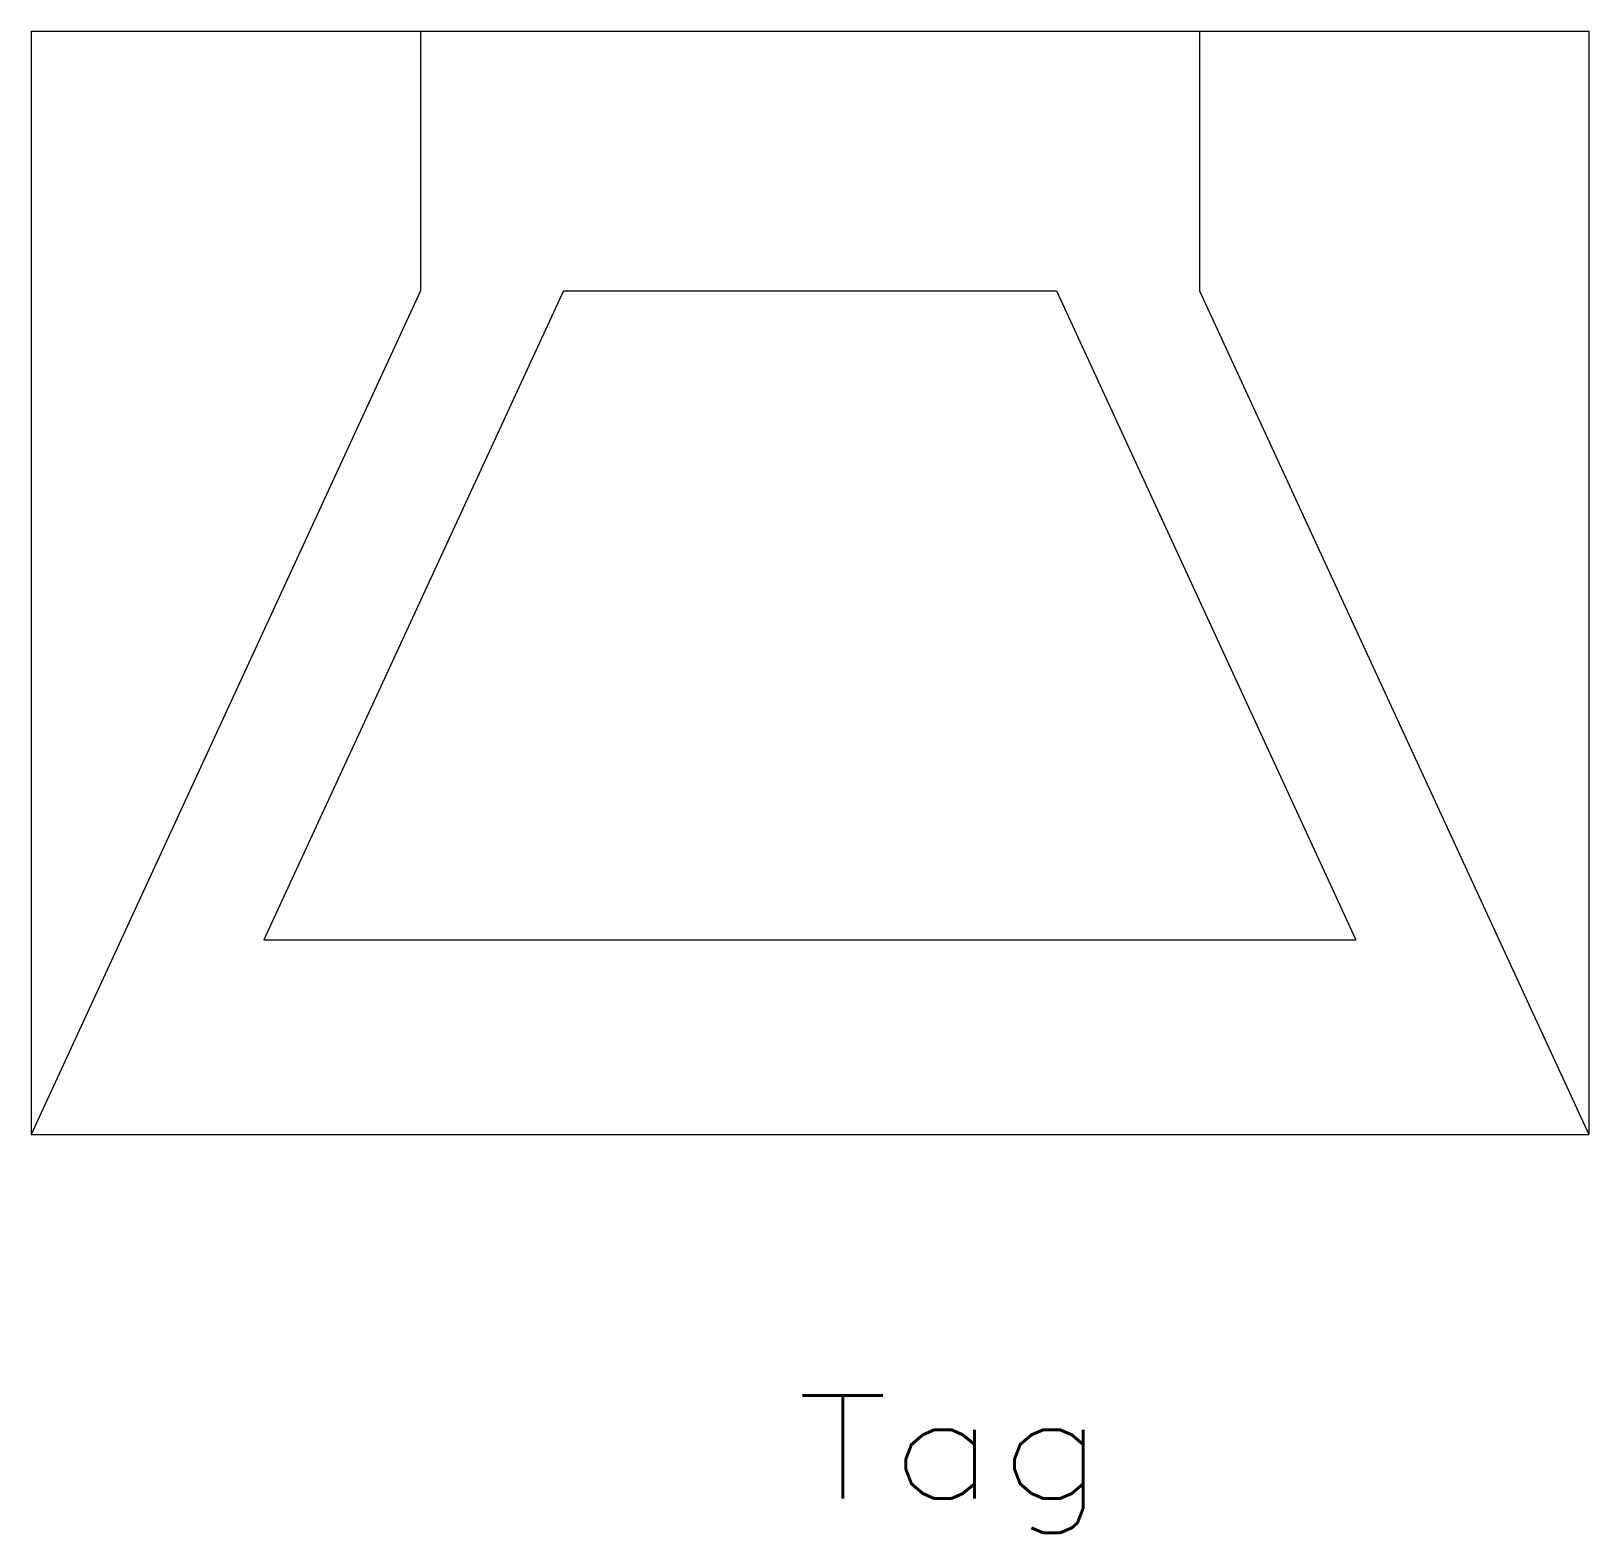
# Model space of a CAD drawing. Header units: inches. Extents: x -9.4 to 9.8, y -11.1 to 7.4.
import ezdxf
from ezdxf.enums import TextEntityAlignment as Align

# ---------------------------------------------------------------- set-up
doc = ezdxf.new("R2010")
doc.units = ezdxf.units.IN
doc.header["$MEASUREMENT"] = 0
doc.layers.get('0').update_dxf_attribs({"lineweight": 0})
doc.styles.add('_TCW_TXTSTY_1', font='TXT.SHX')

msp = doc.modelspace()

# ---------------------------------------------------------------- linework, layer by layer
at = {"linetype": 'Continuous'}
for p, q in [((-9.43, 7.404), (9.77, 7.404)), ((-9.43, 7.404), (-9.43, -6.196)), ((-4.63, 7.404), (-4.63, 4.204)), ((4.97, 7.404), (4.97, 4.204)), ((9.77, 7.404), (9.77, -6.196)), ((-4.63, 4.204), (-9.43, -6.196)), ((-2.868, 4.204), (-6.56, -3.796)), ((-2.868, 4.204), (3.208, 4.204)), ((3.208, 4.204), (6.9, -3.796)), ((4.97, 4.204), (9.77, -6.196)), ((-6.56, -3.796), (6.9, -3.796)), ((-9.43, -6.196), (9.77, -6.196))]:
    msp.add_line(p, q, dxfattribs=at)

# ---------------------------------------------------------------- texts
at = {"color": 7, "linetype": 'Continuous', "style": '_TCW_TXTSTY_1', "width": 1.166667}
msp.add_text('Tag', height=1.27, dxfattribs=at).set_placement((0.009, -10.68), (3.819, -10.68), align=Align.FIT)

doc.saveas('drawing.dxf')
